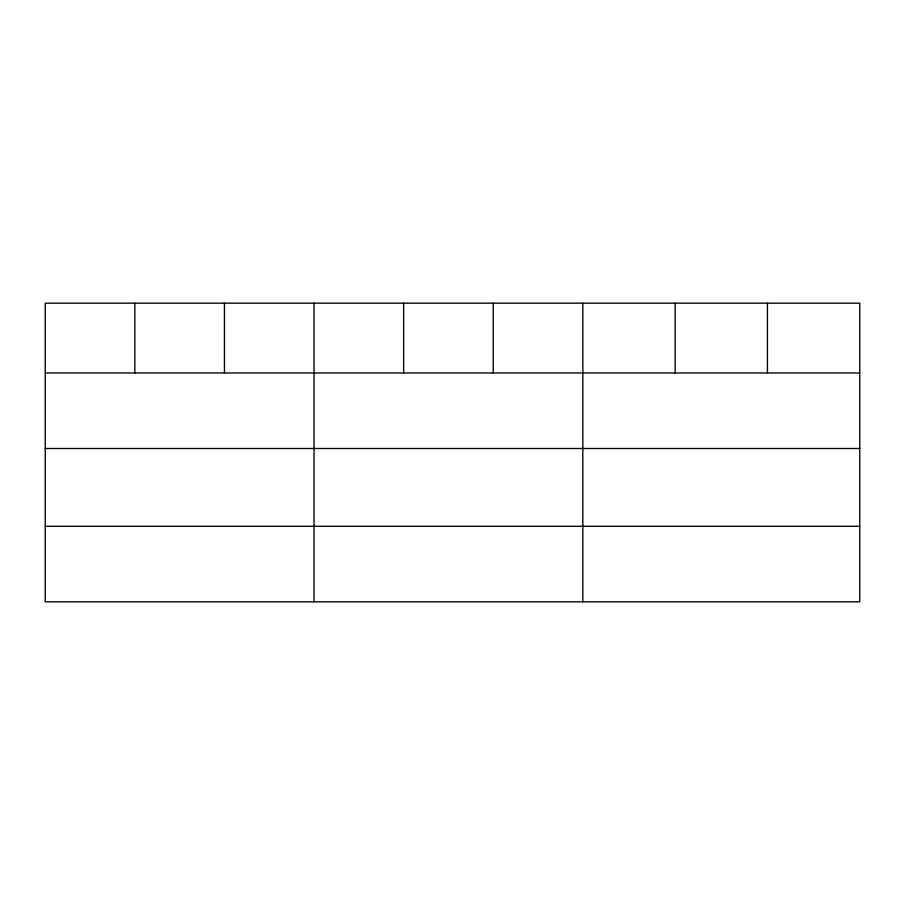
<?xml version="1.0" encoding="UTF-8"?>
<svg xmlns="http://www.w3.org/2000/svg" width="905" height="905" viewBox="0 0 905 905"><rect width="100%" height="100%" fill="white"/><g stroke="black" fill="none" stroke-linecap="round" stroke-linejoin="round"><path stroke-width="1.36" d="M859.75 448.495L859.75 303.175L45.25 303.175L45.25 601.825L859.75 601.825L859.75 448.495L45.25 448.495M45.25 372.973L859.75 372.973M45.25 526.303L859.75 526.303M767.44 303.175L767.44 372.973M675.13 303.175L675.13 372.973M582.82 303.175L582.82 601.825M493.225 303.175L493.225 372.973M403.63 303.175L403.63 372.973M314.035 303.175L314.035 601.825M224.44 303.175L224.44 372.973M134.845 303.175L134.845 372.973"/></g></svg>
